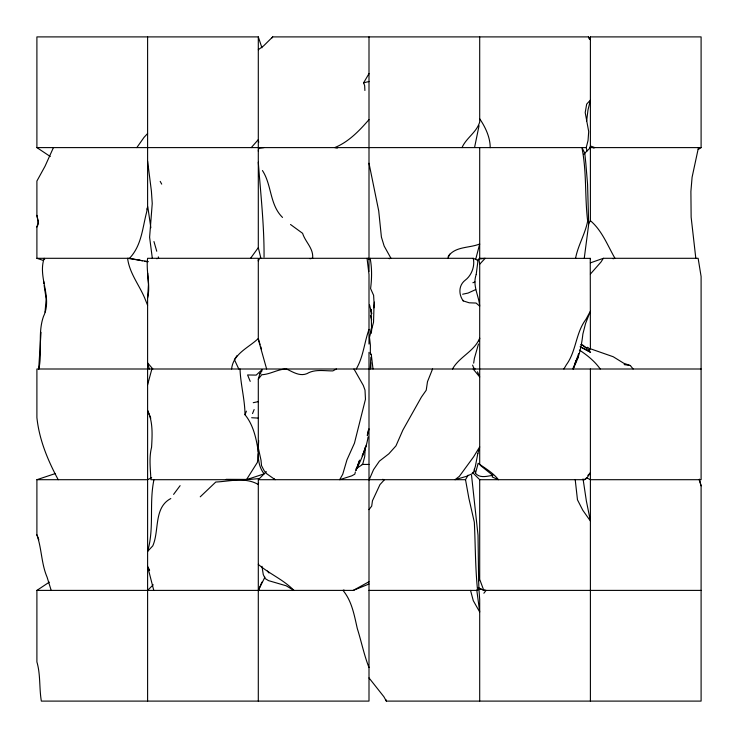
<?xml version="1.0" encoding="UTF-8"?>
<svg xmlns="http://www.w3.org/2000/svg" width="738" height="738" viewBox="0 0 738 738"><rect width="100%" height="100%" fill="white"/><g stroke="black" fill="none" stroke-linecap="round" stroke-linejoin="round"><path stroke-width="1.11" d="M373.013 369L371.325 354.886L370.319 353.234L370.393 345.172L369.48 337.303L373.529 322.275L374.083 303.549L373.613 295.338L370.587 288.549C371.86 278.567 372.081 268.171 370.135 258.3L473.224 258.3L477.754 260.246M370.845 368.188L370.873 362.709M150.792 418.28L147.6 410.54C153.089 421.85 152.268 434.996 151.576 447.237C148.845 458.012 150.515 468.907 150.875 479.7L246.446 479.7L264.149 473.851C256.566 464.368 258.152 451.859 258.678 440.503M369 590.4L477.587 590.4C475.235 567.716 475.438 544.939 474.331 522.218L468.879 498.307L465.521 479.7L468.067 475.189M240.025 369C240.542 384.323 244.878 399.313 245.007 414.747C253.429 424.987 256.4 438.925 258.3 451.868M370.863 357.201L370.208 369M258.3 453.612L257.414 462.32L246.446 479.7M365.301 447.569L364.71 456.591L362.653 464.433L355.891 468.907M477.901 261.252L476.204 274.508M478.602 581.498L478.824 580.419M147.6 36.9L147.6 206.677L146.668 212.027C142.416 228.116 141.678 245.44 129.519 258.3L36.9 258.3L36.9 227L38.293 221.695L36.9 215.367L36.9 181.041L45.036 166.234L53.431 147.6M373.862 307.875L374.443 302.137M573.527 366.998L573.315 369L575.944 361.113L573.075 369M584.256 258.254L588.693 224.334L587.568 184.306L585.843 163.541L584.791 153.209L581.959 147.6L582.946 153.43C586.553 175.875 584.902 198.522 587.669 221.068C585.197 233.992 577.863 245.634 575.566 258.365M38.69 369L41.014 332.358M258.3 151.142L258.669 148.329L264.019 147.6M38.856 369C42.5 351.62 37.527 333.216 43.505 316.381C52.758 297.276 37.564 277.497 44.169 258.3L44.631 259.555M473.676 363.133L474.368 358.419L478.482 344.037M151.871 369L147.6 384.793M479.202 341.436L479.7 338.124C474.46 351.297 459.294 356.795 452.505 369M153.974 479.58C148.919 503.298 154.5 527.993 147.6 551.406L152.775 545.88C159.519 530.594 153.541 507.596 170.81 498.537M258.595 482.717L258.3 484.515C245.099 476.803 229.924 481.388 215.791 482.025L200.238 496.822M473.224 258.3C475.152 265.883 471.582 275.403 465.42 280.034C458.529 285.126 458.446 294.351 463.206 300.892L469.22 302.801L476.084 303.05L479.7 306.178C478.861 295.523 472.246 285.532 476.176 274.61M147.6 701.1L147.6 297.995L148.449 284.665L147.637 273.724M479.063 125.663L474.7 146.834M586.627 121.014L587.992 109.962L590.4 100.082L586.673 104.123L585.206 112.545L588.703 131.595L588.038 140.524L586.23 147.6L587.033 150.967M45.036 312.082L46.18 299.001L44.16 285.597M357.183 466.923L359.637 460.143L355.854 470.604C361.002 459.82 366.316 448.815 368.068 436.878M147.6 297.995C150.755 284.896 145.866 271.575 147.6 258.3L258.3 258.3L258.3 339.397L266.63 369M368.41 430.106L367.303 435.466L369 428.833M492.735 475.318C487.025 476.222 479.912 478.492 475.493 473.289L478.15 463.279C485.207 468.326 492.919 472.643 498.454 479.7L492.209 476.96L492.735 475.318L480.604 465.567M698.462 147.6L692.087 177.277L690.897 191.465L691.137 217.175L695.814 258.3M275.163 479.7L266.483 473.565L264.075 470.586L261.52 465.623L261.021 460.254L258.3 447.837L258.3 379.092L259.924 373.548L262.091 370.716M475.835 258.77L479.7 243.974C469.303 248.291 455.226 246.132 448.151 256.492M356.242 369C363.437 356.795 364.268 342.46 369 329.434M447.865 258.3L449.737 254.149M261.879 582.116L258.3 590.668M153.698 590.114L147.6 566.387L147.729 567.633L149.62 570.262M147.047 209.186L147.812 206.88L150.847 227.747M573.251 368.05C579.238 357.616 581.516 345.808 582.882 333.991L585.557 323.521L590.4 311.141L585.935 319.369C575.64 332.875 576.36 351.122 566.35 364.803L563.878 369M365.43 447.182L362.773 454.931L366.463 445.014M258.355 564.247L258.3 564.404C269.582 573.998 283.641 579.754 293.909 590.4L286.141 585.769L268.521 580.631L265.145 578.537L263.254 574.524L261.981 566.295M371.675 327.635L371.02 329.462L371.103 333.475M574.459 365.218L578.675 353.557M589.155 350.329L590.4 348.77L613.195 356.731L623.804 363.281L630.363 365.559L633.112 369M245.007 414.747L246.409 411.149M252.534 413.575L254.13 409.562M463.206 300.892L463.409 300.384M231.584 369C233.282 353.557 248.457 347.866 258.3 338.521L259.324 342.017M259.555 258.3L258.3 261.012L258.604 258.604L259.555 258.3L369 258.3M432.56 369L427.486 381.694L426.223 390.227L421.389 397.127L402.865 430.097L395.965 445.863L388.825 453.824L379.406 461.139L373.529 469.682L369.203 479.7L258.3 479.7L258.3 701.1M258.3 590.4L264.914 577.171M698.24 149.51L701.1 147.6L701.1 36.9L590.4 36.9L590.4 145.995L589.514 148.486L590.345 148.43M588.472 224.084L590.4 220.69L590.4 147.6L701.1 147.6M369 73.625L363.603 82.804L364.673 85.663L364.886 90.497M370.135 258.3L369.286 259.149M36.9 227L37.804 225.487M50.258 156.511L36.9 147.6L36.9 36.9L258.3 36.9L258.3 247.654L250.56 258.3L251.234 258.521M586.332 477.661L590.4 479.7L701.1 479.7L701.1 276.519L698.139 258.3L603.352 258.3L600.981 262.045L590.4 274.047M272.064 37.887L272.7 36.9L588.389 36.9L590.4 39.667L588.389 36.9M589.127 38.81L590.4 36.9M362.063 455.899L363.225 454.147M355.365 471.933L354.812 474.165L351.694 475.881L339.664 479.7L342.727 474.285L346.952 459.866L354.452 443.178L365.467 399.249L365.006 390.098L363.308 385.43L353.982 369M575.954 360.771L578.112 357.579M237.092 355.568L234.38 359.554L238.78 369M136.816 147.6L144.104 137.277L147.6 133.532M173.596 494.386L180.109 485.659M369 509.644L371.703 506.102L372.459 500.751L379.978 484.589L384.47 479.7L382.552 479.349M483.87 593.223L486.084 590.4L478.907 588.813L477.587 590.4M258.3 379.092L261.741 374.756C270.053 374.332 277.147 369.563 285.385 369M585.741 478.584L584.348 479.7L479.7 479.7L472.366 472.366M699.126 479.488L701.1 485.844L701.1 701.1L386.325 701.1L383.889 696.737L369 677.908M251.289 147.6L258.3 139.62L258.724 142.323M479.7 264.186L485.217 258.3L478.916 259.084L479.7 264.186L479.7 464.746M272.7 36.9L263.567 45.904L258.3 49.723M147.6 590.4L153.227 584.773M258.3 479.7L266.335 471.665M477.292 260.708L479.7 258.3L479.7 147.6M583.841 154.159L590.4 147.6M262.064 369.673L256.178 375.107L247.59 374.959L250.21 381.371M587.826 475.438L590.4 472.781L586.682 478.39L584.348 479.7M462.016 147.6C466.305 137.803 476.564 132.471 479.7 122.038L479.7 36.9M369 119.657L368.843 119.796C359.212 130.857 348.548 142 334.711 147.6L337.358 148.034M369 369L369 701.1L41.346 701.1C39.123 688.065 40.645 674.633 36.9 661.912L36.9 590.4L49.308 582.125M369 581.729L353.281 590.4L36.9 590.4M475.669 289.6L468.076 293.069L462.625 294.222M336.399 369L332.838 370.9C324.12 370.974 314.877 368.917 306.925 373.659C299.628 376.629 292.829 371.915 286.501 369M151.668 477.661L147.6 479.7L36.9 479.7L36.9 534.819C41.789 548.611 41.291 563.675 47.103 577.19L51.19 590.4M369 584.007L353.281 590.4M344 590.003L343.004 590.4C351.952 601.202 354.268 615.28 357.303 628.555C361.426 641.59 364.009 654.864 369 667.558M369 81.521L363.603 82.804M472.883 282.737L474.949 281.944M490.198 147.692C490.281 137.572 485.456 127.213 479.7 118.809M603.352 258.3L590.391 262.866M36.9 479.7L55.442 473.519M613.057 258.761L614.966 258.3C607.512 245.385 602.088 230.597 590.4 220.69M389.166 258.697L390.965 258.3L384.157 246.049L381.408 237.073L378.714 210.893L369 163.246M593.269 147.941L594.837 147.6L590.4 145.995M253.254 402.69L258.318 401.62M156.641 258.697L158.661 258.3L158.31 256.852M310.015 258.715L312.635 258.3C313.687 248.355 305.301 242.073 302.598 233.319L290.514 224.49M259.453 478.547L249.767 479.442L226.077 479.349M36.9 147.6L586.23 147.6M479.7 258.3L590.252 258.374L590.4 348.77M701.1 369L36.9 369L36.9 417.607C39.243 439.83 47.795 460.263 58.191 479.7M362.1 464.433L369 464.433M369.203 479.7L465.521 479.7M478.289 587.577L483.777 590.4L701.1 590.4M251.658 417.736L258.217 418.095M624.182 364.6L630.363 365.559M129.519 258.3L139.454 260.173M144.666 261.28L146.89 261.722M139.547 260.191L142.452 260.837M259.924 373.548L260.828 373.769M148.375 261.649L127.591 258.3C129.427 272.94 138.855 284.481 144.528 297.635L147.6 305.301M580.824 344.581L582.596 345.098L589.68 350.67M36.9 258.3L43.441 260.477M369 259.241L367.054 258.3L369 274.536L369 344.046M580.105 346.759L590.575 352.312L581.609 347.33M273.457 478.602L274.813 479.423M579.385 350.061C587.264 355.163 594.763 361.325 600.243 369M582.596 345.098L585.824 347.681L587.679 347.321L589.671 348.963M475.134 369L473.602 367.69L472.606 365.089M152.849 369L147.6 362.884L149.279 369M282.525 217.433C269.554 204.749 271.888 184.97 262.442 170.543M267.396 571.083L268.936 572.956M473.15 369L479.7 376.97L477.486 371.795M148.32 568.131L149.454 569.782M160.192 181.373L161.696 184.122M370.319 353.234L371.325 354.886M369 479.626L369 479.137M590.142 258.3L590.4 258.78M38.828 539.736L36.9 534.819M260.523 346.242L261.547 348.917M153.956 241.557L156.751 251.243M258.3 36.9L261.935 47.804M259.573 342.819L260.071 344.434M470.54 590.4L473.279 600.677L479.7 612.023L476.757 589.874M370.43 315.513L371.638 319.702M474.303 469.091L475.493 473.289M483.768 590.382L479.7 579.33L479.7 479.7M260.901 258.355L258.3 247.654M699.412 479.137L701.1 485.844M385.983 699.716L386.325 701.1M369.581 304.969L371.703 313.696L371.122 309.406L371.611 331.141M36.9 215.367L38.56 224.232M152.351 258.531L149.611 237.249L152.24 203.494L151.401 191.096L147.6 161.142M471.536 475.281L478.03 535.235L478.648 581.175M575.216 479.7L577.467 499.82L582.789 510.244L590.4 521L586.341 500.816L583.048 478.888M43.68 281.326L43.92 283.457M147.6 273.125L147.655 273.678M478.907 588.813L479.7 599.551L479.7 701.1M264.047 257.184C264.278 225.404 260.643 193.891 258.3 162.24M478.676 581.931L478.916 588.693M590.4 369L590.4 701.1M369 36.9L369 259.103M369 259.905L369 271.492M369 352.349L369 368.779M477.827 453.556L475.346 466.398L473.233 473.233L466.49 476.333L455.005 479.7L459.34 476.361L473.611 456.831L479.7 446.841L477.827 453.556"/></g></svg>
